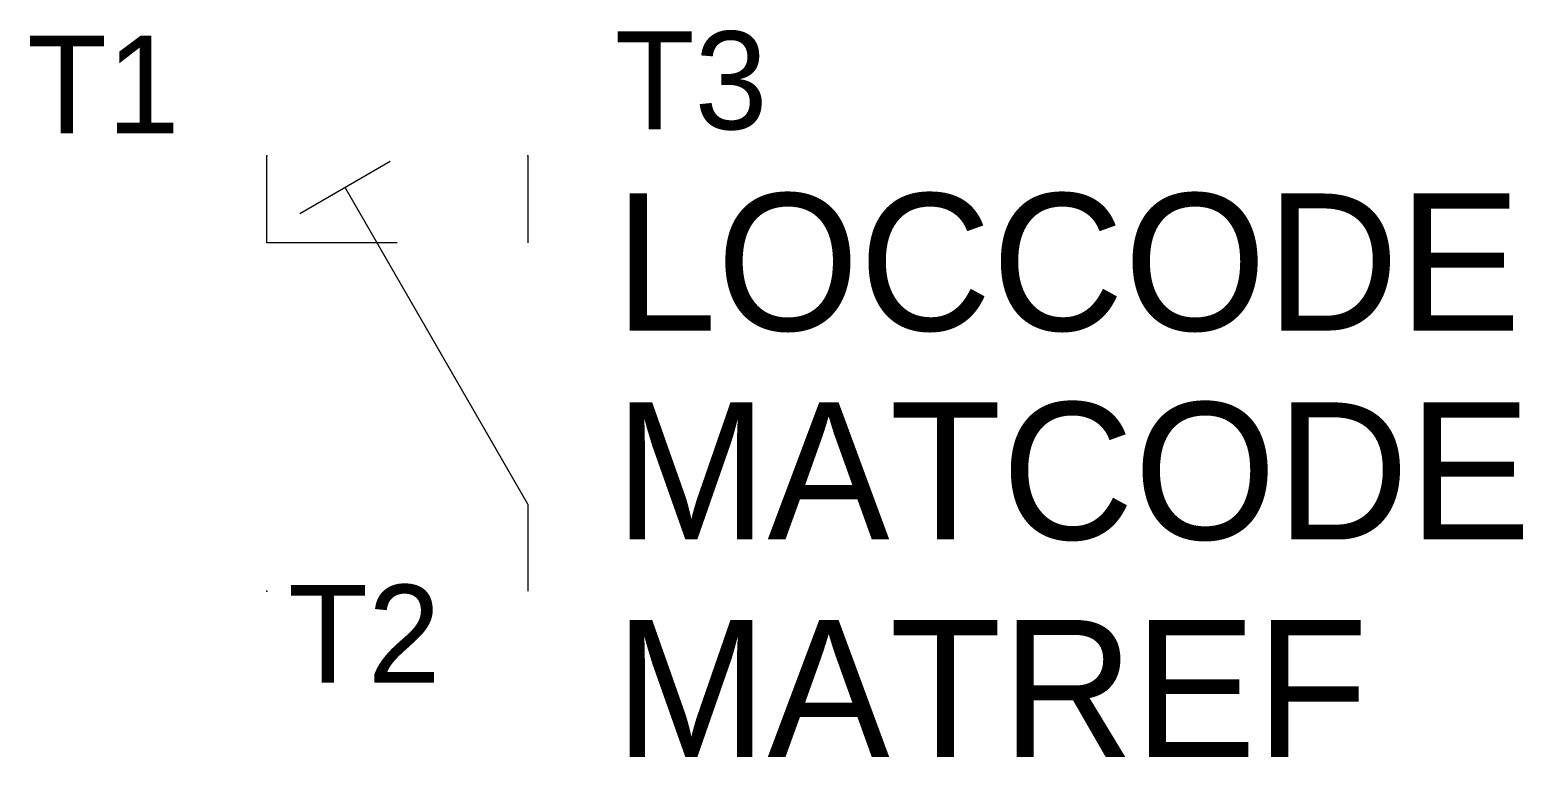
# Model space of a CAD drawing. Extents: x -11.4 to 22.9, y -8.8 to 7.9.
import ezdxf
from ezdxf.enums import TextEntityAlignment as Align

# ---------------------------------------------------------------- set-up
doc = ezdxf.new("R2010")
doc.units = 0
doc.layers.get('0').update_dxf_attribs({"linetype": 'CONTINUOUS'})
doc.layers.add('C', color=6, linetype='CONTINUOUS')
doc.layers.add('T2', color=1, linetype='CONTINUOUS')

msp = doc.modelspace()

# ---------------------------------------------------------------- linework, layer by layer
at = {"color": 0}
for p, q in [((-6, 3), (-6, 5)), ((-5.239, 3.675), (-3.161, 4.875)), ((0, 5), (0, 3)), ((0, -3), (-4.2, 4.275)), ((-3, 3), (-6, 3)), ((0, -3), (0, -5))]:
    msp.add_line(p, q, dxfattribs=at)
at = {"layer": 'C', "color": 0, "linetype": 'CONTINUOUS'}
for p in [(-6, 5), (0, 5), (-6, -5)]:
    msp.add_point(p, dxfattribs=at)

# ---------------------------------------------------------------- texts
at = {"color": 0, "linetype": 'CONTINUOUS'}
for tag, p in [('LOCCODE', (2, 0.985)), ('MATCODE', (2, -3.815)), ('MATREF', (2, -8.815))]:
    msp.add_attdef(tag, p, '', height=3.15, dxfattribs=at)
at = {"layer": 'T2', "color": 0, "linetype": 'CONTINUOUS'}
for tag, p in [('T1', (-8, 5.514)), ('T2', (-2, -7.107))]:
    msp.add_attdef(tag, text='', height=2.25, dxfattribs=at).set_placement(p, align=Align.RIGHT)
msp.add_attdef('T3', (2, 5.61), '', height=2.25, dxfattribs=at)

doc.saveas('drawing.dxf')
